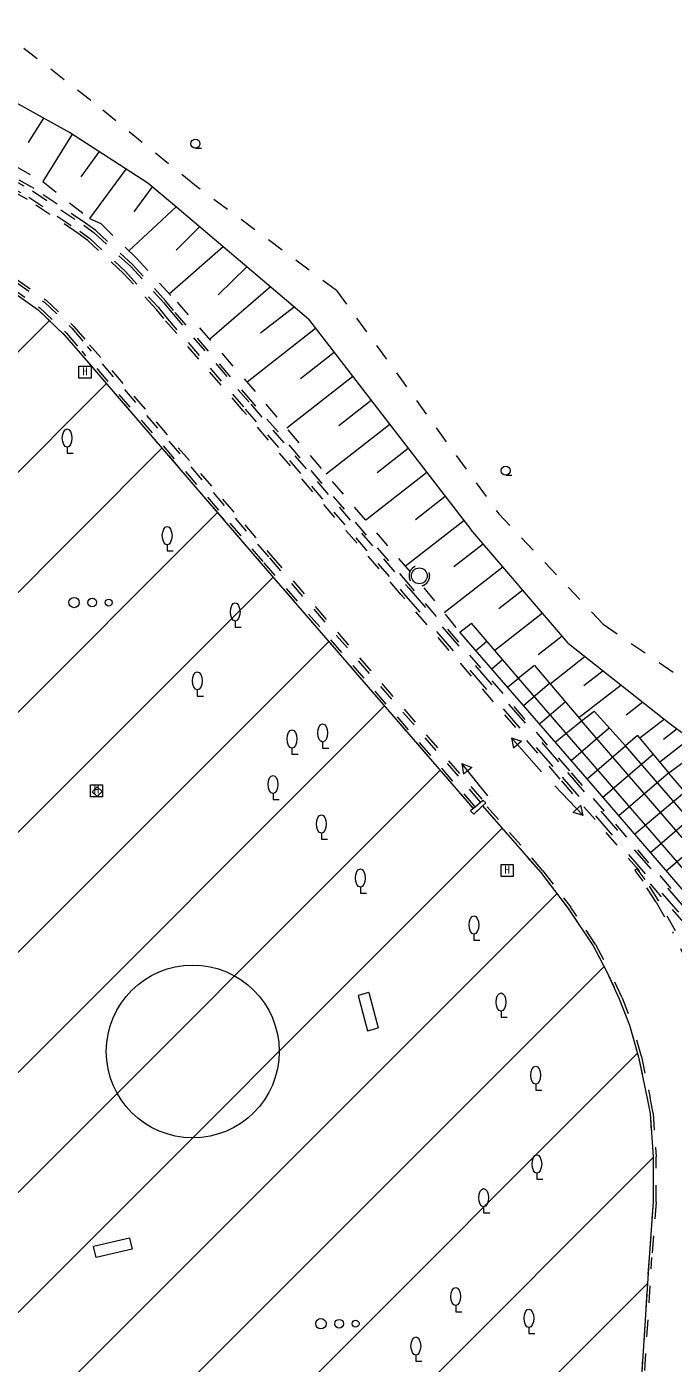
# Model space of a CAD drawing. Units: millimetres, scale not verified. Extents: x -294350 to 464306, y -228900 to 207900.
# Drawn here: x 106218 to 132873, y 39418 to 94517 of the extents above; entities that cross this region are included whole.
import ezdxf
from ezdxf.enums import TextEntityAlignment as Align

# ---------------------------------------------------------------- set-up
doc = ezdxf.new("R2010")
doc.units = ezdxf.units.MM
doc.header["$LTSCALE"] = 700
doc.linetypes.add('USER1', pattern=[2, 1, -1])
doc.linetypes.add('USER2', pattern=[3, 1.5, -1.5])
doc.layers.add('0-0', color=7, linetype='Continuous')
doc.layers.add('0-5_S-BGD', color=8, linetype='Continuous', lineweight=13)
doc.layers.add('0-8_最終2案', color=1, linetype='Continuous', lineweight=13)
doc.styles.add('ＭＳ ゴシック', font='')
doc.styles.get('ＭＳ ゴシック').set_extended_font_data('MS Gothic')

# ---------------------------------------------------------------- blocks, each defined once
blk = doc.blocks.new('独立樹（広葉樹）_7')
at = {"layer": '0-5_S-BGD'}
blk.add_lwpolyline([(55403205900, -88832902900), (55403205900, -88833077900), (55403380900, -88833077900)], dxfattribs=at)
blk.add_ellipse((55403205900, -88832640400), major_axis=(0, 262500), ratio=0.533333, dxfattribs=at)
blk = doc.blocks.new('独立樹（広葉樹）_8')
at = {"layer": '0-5_S-BGD'}
blk.add_lwpolyline([(55392568700, -88817334900), (55392568700, -88817509900), (55392743700, -88817509900)], dxfattribs=at)
blk.add_ellipse((55392568700, -88817072400), major_axis=(0, 262500), ratio=0.533333, dxfattribs=at)
blk = doc.blocks.new('独立樹（広葉樹）_15')
at = {"layer": '0-5_S-BGD'}
blk.add_lwpolyline([(55396170900, -88823203000), (55396170900, -88823378000), (55396345900, -88823378000)], dxfattribs=at)
blk.add_ellipse((55396170900, -88822940500), major_axis=(0, 262500), ratio=0.533333, dxfattribs=at)
blk = doc.blocks.new('独立樹（広葉樹）_24')
at = {"layer": '0-5_S-BGD'}
blk.add_lwpolyline([(55403238100, -88835467700), (55403238100, -88835642700), (55403413100, -88835642700)], dxfattribs=at)
blk.add_ellipse((55403238100, -88835205200), major_axis=(0, 262500), ratio=0.533333, dxfattribs=at)
blk = doc.blocks.new('独立樹（広葉樹）_47')
at = {"layer": '0-5_S-BGD'}
blk.add_lwpolyline([(55397055700, -88823027300), (55397055700, -88823202300), (55397230700, -88823202300)], dxfattribs=at)
blk.add_ellipse((55397055700, -88822764800), major_axis=(0, 262500), ratio=0.533333, dxfattribs=at)
blk = doc.blocks.new('広葉樹林_2')
at = {"layer": '0-5_S-BGD'}
blk.add_line((55393385394, -88805892660), (55393560394, -88805892660), dxfattribs=at)
blk.add_circle((55393385394, -88805761410), 131250, dxfattribs=at)
blk = doc.blocks.new('照明灯_10')
at = {"layer": '0-5_S-BGD'}
blk.add_lwpolyline([(55402204900, -88826560900), (55402554900, -88826560900), (55402554900, -88826910900), (55402204900, -88826910900)], close=True, dxfattribs=at)
at = {"layer": '0-5_S-BGD', "style": 'ＭＳ ゴシック'}
blk.add_text('H', height=230900, dxfattribs=at).set_placement((55402301143, -88826893418), align=Align.BOTTOM_LEFT)
blk = doc.blocks.new('独立樹（広葉樹）_65')
at = {"layer": '0-5_S-BGD'}
blk.add_lwpolyline([(55389682600, -88814518800), (55389682600, -88814693800), (55389857600, -88814693800)], dxfattribs=at)
blk.add_ellipse((55389682600, -88814256300), major_axis=(0, 262500), ratio=0.533333, dxfattribs=at)
blk = doc.blocks.new('独立樹（広葉樹）_68')
at = {"layer": '0-5_S-BGD'}
blk.add_lwpolyline([(55399745100, -88840721200), (55399745100, -88840896200), (55399920100, -88840896200)], dxfattribs=at)
blk.add_ellipse((55399745100, -88840458700), major_axis=(0, 262500), ratio=0.533333, dxfattribs=at)
blk = doc.blocks.new('独立樹（広葉樹）_69')
at = {"layer": '0-5_S-BGD'}
blk.add_lwpolyline([(55398146300, -88827214700), (55398146300, -88827389700), (55398321300, -88827389700)], dxfattribs=at)
blk.add_ellipse((55398146300, -88826952200), major_axis=(0, 262500), ratio=0.533333, dxfattribs=at)
blk = doc.blocks.new('独立樹（広葉樹）_78')
at = {"layer": '0-5_S-BGD'}
blk.add_lwpolyline([(55403007800, -88839921100), (55403007800, -88840096100), (55403182800, -88840096100)], dxfattribs=at)
blk.add_ellipse((55403007800, -88839658600), major_axis=(0, 262500), ratio=0.533333, dxfattribs=at)
blk = doc.blocks.new('独立樹（広葉樹）_87')
at = {"layer": '0-5_S-BGD'}
blk.add_lwpolyline([(55400897300, -88839292500), (55400897300, -88839467500), (55401072300, -88839467500)], dxfattribs=at)
blk.add_ellipse((55400897300, -88839030000), major_axis=(0, 262500), ratio=0.533333, dxfattribs=at)
blk = doc.blocks.new('独立樹（広葉樹）_93')
at = {"layer": '0-5_S-BGD'}
blk.add_lwpolyline([(55402204200, -88830795200), (55402204200, -88830970200), (55402379200, -88830970200)], dxfattribs=at)
blk.add_ellipse((55402204200, -88830532700), major_axis=(0, 262500), ratio=0.533333, dxfattribs=at)
blk = doc.blocks.new('独立樹（広葉樹）_98')
at = {"layer": '0-5_S-BGD'}
blk.add_lwpolyline([(55395623500, -88824514100), (55395623500, -88824689100), (55395798500, -88824689100)], dxfattribs=at)
blk.add_ellipse((55395623500, -88824251600), major_axis=(0, 262500), ratio=0.533333, dxfattribs=at)
blk = doc.blocks.new('独立樹（広葉樹）_113')
at = {"layer": '0-5_S-BGD'}
blk.add_lwpolyline([(55401702300, -88836441400), (55401702300, -88836616400), (55401877300, -88836616400)], dxfattribs=at)
blk.add_ellipse((55401702300, -88836178900), major_axis=(0, 262500), ratio=0.533333, dxfattribs=at)
blk = doc.blocks.new('独立樹（広葉樹）_114')
at = {"layer": '0-5_S-BGD'}
blk.add_lwpolyline([(55397020700, -88825655800), (55397020700, -88825830800), (55397195700, -88825830800)], dxfattribs=at)
blk.add_ellipse((55397020700, -88825393300), major_axis=(0, 262500), ratio=0.533333, dxfattribs=at)
blk = doc.blocks.new('広葉樹林_9')
at = {"layer": '0-5_S-BGD'}
blk.add_line((55402339879, -88815329723), (55402514879, -88815329723), dxfattribs=at)
blk.add_circle((55402339879, -88815198473), 131250, dxfattribs=at)
blk = doc.blocks.new('照明灯_15')
at = {"layer": '0-5_S-BGD'}
blk.add_lwpolyline([(55390353758, -88824258739), (55390703758, -88824258739), (55390703758, -88824608739), (55390353758, -88824608739)], close=True, dxfattribs=at)
at = {"layer": '0-5_S-BGD', "style": 'ＭＳ ゴシック'}
blk.add_text('H', height=230900, dxfattribs=at).set_placement((55390450014, -88824591238), align=Align.BOTTOM_LEFT)
blk = doc.blocks.new('独立樹（広葉樹）_121')
at = {"layer": '0-5_S-BGD'}
blk.add_lwpolyline([(55393438800, -88821525800), (55393438800, -88821700800), (55393613800, -88821700800)], dxfattribs=at)
blk.add_ellipse((55393438800, -88821263300), major_axis=(0, 262500), ratio=0.533333, dxfattribs=at)
blk = doc.blocks.new('独立樹（広葉樹）_125')
at = {"layer": '0-5_S-BGD'}
blk.add_lwpolyline([(55401420900, -88828569900), (55401420900, -88828744900), (55401595900, -88828744900)], dxfattribs=at)
blk.add_ellipse((55401420900, -88828307400), major_axis=(0, 262500), ratio=0.533333, dxfattribs=at)
blk = doc.blocks.new('独立樹（広葉樹）_132')
at = {"layer": '0-5_S-BGD'}
blk.add_lwpolyline([(55394532200, -88819536400), (55394532200, -88819711400), (55394707200, -88819711400)], dxfattribs=at)
blk.add_ellipse((55394532200, -88819273900), major_axis=(0, 262500), ratio=0.533333, dxfattribs=at)
blk = doc.blocks.new('照明灯_16')
at = {"layer": '0-5_S-BGD'}
blk.add_lwpolyline([(55390024200, -88812180100), (55390374200, -88812180100), (55390374200, -88812530100), (55390024200, -88812530100)], close=True, dxfattribs=at)
at = {"layer": '0-5_S-BGD', "style": 'ＭＳ ゴシック'}
blk.add_text('H', height=230900, dxfattribs=at).set_placement((55390120429, -88812512578), align=Align.BOTTOM_LEFT)

msp = doc.modelspace()

# ---------------------------------------------------------------- linework, layer by layer
at = {"layer": '0-5_S-BGD', "linetype": 'USER1'}
for p, q in [((108861.4, 91471.8), (104960.4, 94516.8)), ((113154.4, 87982.8), (108861.4, 91471.8)), ((104528.4, 89452.8), (106881.4, 88129.8)), ((104129.8, 88720.8), (106305.7, 87494)), ((104265.1, 88988.8), (106463.2, 87749.6)), ((106521, 87843.3), (104315.7, 89088.2)), ((106247.9, 87400.3), (104081.1, 88623.4)), ((106463.2, 87749.6), (108573.5, 86332.7)), ((108636.5, 86422.8), (106521, 87843.3)), ((106881.4, 88129.8), (108810.4, 86610.8)), ((118992.4, 83641.8), (113154.4, 87982.8)), ((108338.3, 85996.8), (106247.9, 87400.3)), ((106305.7, 87494), (108401.4, 86086.9)), ((108810.4, 86610.8), (109269.4, 86399.8)), ((108732.2, 85709.5), (108338.3, 85996.8)), ((108401.4, 86086.9), (108802.1, 85794.7)), ((108573.5, 86332.7), (108992.7, 86026.9)), ((109062.7, 86112.1), (108636.5, 86422.8)), ((108992.7, 86026.9), (110503.9, 84634.7)), ((110581.9, 84712.4), (109062.7, 86112.1)), ((109269.4, 86399.8), (110741.4, 84975.8)), ((110213, 84345.2), (108732.2, 85709.5)), ((108802.1, 85794.7), (110291, 84422.9)), ((110741.4, 84975.8), (112414.4, 83160.8)), ((111564.3, 82864.2), (110213, 84345.2)), ((110291, 84422.9), (111647.7, 82935.9)), ((110503.9, 84634.7), (111875.2, 83131.7)), ((111958.6, 83203.5), (110581.9, 84712.4)), ((105565, 83776.7), (106757.4, 82929.9)), ((105733, 84025.3), (106948.6, 83162.1)), ((105794.6, 84116.5), (107018.7, 83247.2)), ((105503.4, 83685.5), (106687.2, 82844.8)), ((107018.7, 83247.2), (108158.5, 82162.5)), ((112270, 82819.5), (111958.6, 83203.5)), ((118992, 83642), (125676, 74434)), ((106687.2, 82844.8), (107781.5, 81803.5)), ((106757.4, 82929.9), (107861.2, 81879.4)), ((106948.6, 83162.1), (108078.8, 82086.5)), ((111870.9, 82486.1), (111564.3, 82864.2)), ((111647.7, 82935.9), (111955.3, 82556.6)), ((111875.2, 83131.7), (112185.5, 82749)), ((112185.5, 82749), (115453.2, 78952.6)), ((115536.6, 79024.3), (112270, 82819.5)), ((112414.4, 83160.8), (115884.4, 79193.8)), ((108158.5, 82162.5), (108811.9, 81404.7)), ((115142.3, 78685.3), (111870.9, 82486.1)), ((111955.3, 82556.6), (115225.7, 78757)), ((107781.5, 81803.5), (108418, 81065.2)), ((107861.2, 81879.4), (108501.4, 81137)), ((108078.8, 82086.5), (108728.6, 81332.9)), ((108418, 81065.2), (115887.1, 72393.1)), ((115970.4, 72465), (108501.3, 81137.1)), ((116197.6, 72661), (108728.6, 81332.9)), ((108811.9, 81404.7), (116280.8, 72732.8)), ((115453.2, 78952.6), (121970.2, 71367.6)), ((122053.5, 71439.4), (115536.6, 79024.3)), ((122019.7, 72058.1), (115884.4, 79193.8)), ((121659.4, 71100.2), (115142.3, 78685.3)), ((115225.7, 78757), (121742.7, 71172)), ((129985, 69888), (125676, 74434)), ((116280.8, 72732.8), (125015.7, 62628)), ((115887.1, 72393.1), (124622.3, 62288)), ((124705.5, 62359.9), (115970.4, 72465)), ((124932.5, 62556.1), (116197.6, 72661)), ((128208.5, 63504), (121659.4, 71100.2)), ((128602.4, 63843.6), (122053.5, 71439.4)), ((122593, 71391), (124075, 69552)), ((129985, 69888), (133979, 67154)), ((135132.5, 55471.1), (128208.5, 63504)), ((135526.4, 55810.6), (128602.4, 63843.6)), ((124622.3, 62288), (124512.4, 62193)), ((125012.5, 62395.1), (127409, 59646)), ((125145.4, 62516.8), (125015.7, 62628)), ((127502, 59722), (125103, 62474)), ((124648, 62049), (124512.4, 62193)), ((127409, 59646), (128544.3, 58160.1)), ((127502, 59722), (128642, 58230)), ((131384.5, 59805.3), (131288, 59734)), ((131288, 59734), (131613, 59294)), ((131712, 59361.9), (131384.5, 59805.3)), ((132163, 58429), (131613, 59294)), ((132266, 58490.7), (131712, 59361.9)), ((132163, 58429), (132861, 57189)), ((132967.6, 57244.3), (132266, 58490.7)), ((128544.3, 58160.1), (129570.8, 56624.4)), ((129674, 56686), (128642, 58230)), ((133491, 55867), (132861, 57189)), ((129570.8, 56624.4), (130137.4, 55555.7)), ((129674, 56686), (130245, 55609)), ((130137.4, 55555.7), (130649.3, 54443.5)), ((130760, 54490), (130245, 55609)), ((130649.3, 54443.5), (131064.1, 53351.9)), ((130760, 54490), (131178, 53390)), ((131064.1, 53351.9), (131446.5, 52036.9)), ((131563, 52066), (131178, 53390)), ((131446.5, 52036.9), (131801.3, 50334.5)), ((131563, 52066), (131919, 50358)), ((131801.3, 50334.5), (131919.8, 49711.6)), ((132039, 49727), (131919, 50358)), ((131919.8, 49711.6), (132043, 47925.7)), ((132039, 49727), (132163, 47930)), ((132043, 47925.7), (132048, 46070.4)), ((132168, 46066), (132163, 47930)), ((132048, 46070.4), (131874.3, 43784.3)), ((132168, 46066), (131994, 43776)), ((131874.3, 43784.3), (131405.2, 36330.6)), ((131525, 36323), (131994, 43776))]:
    msp.add_line(p, q, dxfattribs=at)
at = {"layer": '0-5_S-BGD'}
for p, q in [((107979.4, 90159.8), (104416.4, 92126.8)), ((106914.8, 90747.6), (106284.4, 89747.1)), ((108096.1, 90084.2), (106881.4, 88129.8)), ((111211.4, 88065.8), (107979.4, 90159.8)), ((109202, 89367.7), (108451, 88325.8)), ((110308, 88651.1), (108810.4, 86610.8)), ((111394.2, 87913.5), (110634.9, 86887.2)), ((112226.4, 87219.8), (111211.4, 88065.8)), ((112375, 87093.5), (110424.2, 85282.6)), ((117833.4, 82454.8), (112226.4, 87219.8)), ((113347.5, 86267), (112385.5, 85309.9)), ((114320, 85440.6), (112101, 83500.9)), ((115292.5, 84614.1), (114114.5, 83461.8)), ((116265, 83787.6), (113754.3, 81629)), ((117237.4, 82961.1), (115856.8, 81882.4)), ((117833, 82455), (124524, 73784)), ((118129, 82071.4), (115300.4, 79861.5)), ((118892.6, 81081.7), (117507.4, 79999.5)), ((119656.3, 80092.1), (116938, 77968.4)), ((120420, 79102.5), (119086.9, 78061)), ((121183.6, 78112.8), (118569.7, 76070.6)), ((121947.3, 77123.2), (120666.4, 76122.5)), ((122710.9, 76133.6), (120201.4, 74172.9)), ((123474.6, 75143.9), (122245.9, 74184)), ((124238.2, 74154.3), (121833.1, 72275.1)), ((128555, 69090), (124524, 73784)), ((125034.2, 73189.9), (123832.7, 72251.2)), ((125849.4, 72240.5), (123431, 70351.1)), ((126664.7, 71291.2), (125681.4, 70523)), ((127479.9, 70341.9), (125512.5, 68804.7)), ((124075, 69552), (124553, 69924)), ((129320, 63513), (124075, 69552)), ((126487, 67668), (124553, 69924)), ((124730.7, 68797), (125185, 69186.7)), ((128294.1, 69393.8), (127310, 68624.9)), ((128555, 69090), (132745, 65784)), ((125386.5, 68042), (125835.9, 68427.5)), ((129240.6, 68549), (127795.4, 67420)), ((127149, 68182), (126487, 67668)), ((127149, 68182), (129085, 65900)), ((129981.6, 67964.4), (129185.4, 67342.3)), ((126042.2, 67287), (126486.7, 67668.3)), ((134724, 58124), (126487, 67668)), ((126698, 66531.9), (127769.2, 67450.9)), ((130722.6, 67379.7), (128982.8, 66020.4)), ((127353.7, 65776.9), (128416.1, 66688.4)), ((131614.7, 66675.8), (130929.3, 66140.3)), ((129085, 65900), (129616, 66305)), ((130903, 64870), (129616, 66305)), ((128009.4, 65021.9), (129085, 65900)), ((128665.2, 64266.9), (130235.6, 65614.1)), ((137322, 56356), (129085, 65900)), ((132506.8, 65971.9), (131499.4, 65184.9)), ((133032, 65571.1), (132469.3, 65131.5)), ((132745, 65784), (135683, 63604)), ((127437, 63797), (126199.3, 65198.6)), ((126199.3, 65198.6), (126609.8, 65060.8)), ((126199.3, 65198.6), (126285.2, 64774.2)), ((126609.8, 65060.8), (126285.2, 64774.2)), ((131401, 65304), (130903, 64870)), ((131401, 65304), (132686, 63749)), ((133564.4, 65175.9), (132314.1, 64199)), ((129320.9, 63511.9), (130903, 64870)), ((129972.7, 62753.5), (132041.8, 64528.5)), ((139140, 55326), (130903, 64870)), ((125232.7, 62810), (124163, 64137.9)), ((124163, 64137.9), (124229.6, 63710)), ((124163, 64137.9), (124566.9, 63981.6)), ((124566.9, 63981.6), (124229.6, 63710)), ((133272, 64173), (132686, 63749)), ((135748, 56033), (129320, 63513)), ((130624.4, 61995), (132678.9, 63757.5)), ((131276.6, 61236.2), (133868, 63412)), ((140923, 54205), (132686, 63749)), ((109120.4, 63177.8), (108912.4, 62978.8)), ((108912.4, 62978.8), (109120.4, 62788.8)), ((109120.4, 63177.8), (109328.4, 62987.8)), ((109328.4, 62987.8), (109120.4, 62788.8)), ((127994.3, 63223.2), (129158.2, 62001.9)), ((131928, 60478.2), (135055.7, 63161.3)), ((132579.7, 59719.8), (136289, 62901.8)), ((124622.3, 62288), (125015.7, 62628)), ((128742.8, 62124), (129056.3, 62422.8)), ((129158.2, 62001.9), (129056.3, 62422.8)), ((129158.2, 62001.9), (128742.8, 62124)), ((120322.4, 54697.8), (119880.4, 54574.8)), ((119880.4, 54574.8), (120262.4, 53121.8)), ((120322.4, 54697.8), (120704.4, 53244.8)), ((120262.4, 53121.8), (120704.4, 53244.8)), ((110461.4, 44574.8), (108972.4, 44230.8)), ((109078.4, 43777.8), (108972.4, 44230.8)), ((110567.4, 44121.8), (109078.4, 43777.8)), ((110461.4, 44574.8), (110567.4, 44121.8))]:
    msp.add_line(p, q, dxfattribs=at)
at = {"layer": '0-5_S-BGD', "linetype": 'USER2'}
for p, q in [((121742.4, 71172), (128291.4, 63576)), ((121969.6, 71367.9), (128518.6, 63771.9)), ((128518.6, 63771.9), (135442.6, 55738.9))]:
    msp.add_line(p, q, dxfattribs=at)
msp.add_lwpolyline([(128291.4, 63576), (135192.3, 55569.8), (135215.4, 55543)], dxfattribs=at)
at = {"layer": '0-5_S-BGD', "linetype": 'USER1'}
msp.add_lwpolyline([(125145, 62517), (125101.3, 62475.9), (124648, 62049)], dxfattribs=at)
at = {"layer": '0-5_S-BGD'}
for centre, radius in [((122405.4, 71879.8), 325), ((108170.7, 70779.4), 214.3), ((108920.7, 70779.4), 178.6), ((109599.3, 70779.4), 142.9), ((113062.4, 52272.8), 3562.5), ((118345.8, 41050.6), 214.3), ((119095.8, 41050.6), 178.6), ((119774.3, 41050.6), 142.9)]:
    msp.add_circle(centre, radius, dxfattribs=at)
at = {"layer": '0-5_S-BGD', "linetype": 'USER1'}
msp.add_arc((122405.4, 71879.8), 425, 285.26773, 254.73227, dxfattribs=at)
at = {"layer": '0-8_最終2案'}
for p, q in [((79484.5, 54735.8), (107151.6, 82402.9)), ((79489.6, 49791.2), (109503.5, 79805)), ((78879, 44230.8), (111793.9, 77145.7)), ((79600.6, 40002.6), (114084.3, 74486.3)), ((81383.3, 36835.6), (116375.7, 71828)), ((61707.9, 12210.4), (118670.6, 69173.1)), ((64003.2, 9555.9), (120965.5, 66518.3)), ((88801.3, 29404.4), (123260.4, 63863.4)), ((125013.9, 62393.6), (124648, 62049)), ((125145.1, 62517.1), (125101.3, 62475.9)), ((124648, 62049), (124512.4, 62193)), ((95522.8, 31176.1), (125817.9, 61471.2)), ((102071.5, 32775), (128073.2, 58776.7)), ((128544.3, 58160.1), (129570.8, 56624.4)), ((129570.8, 56624.4), (130137.4, 55555.7)), ((107572, 33325.8), (130021.2, 55775)), ((130137.4, 55555.7), (130649.3, 54443.5)), ((130649.3, 54443.5), (131064.1, 53351.9)), ((112389, 33193.1), (131398.3, 52202.4)), ((116761.9, 32616.2), (132043.1, 47897.4)), ((132043, 47925.7), (132048, 46070.4)), ((132048, 46070.4), (131874.3, 43784.3)), ((131874.3, 43784.3), (131405.2, 36330.6)), ((120726.1, 31630.7), (131806.7, 42711.3))]:
    msp.add_line(p, q, dxfattribs=at)
for points in [[(99348.8, 86681.9), (100748.9, 86238.8), (102122.2, 85696.2), (103848, 84749.4), (105503.4, 83685.5), (106687.2, 82844.8), (107781.5, 81803.5), (108418, 81065.2), (115887.1, 72393.1), (124622.3, 62288), (124512.4, 62193)], [(125013.9, 62393.6), (127409, 59646), (128544.3, 58160.1)], [(131064.1, 53351.9), (131446.5, 52036.9), (131801.3, 50334.5), (131919.8, 49711.6), (132043, 47925.7)]]:
    msp.add_lwpolyline(points, dxfattribs=at)

# ---------------------------------------------------------------- block references
at = {"layer": '0-0', "xscale": 0.001428571, "yscale": 0.001428571}
for name in ['広葉樹林_2', '照明灯_16', '独立樹（広葉樹）_65', '広葉樹林_9', '独立樹（広葉樹）_8', '独立樹（広葉樹）_132', '独立樹（広葉樹）_121', '独立樹（広葉樹）_47', '独立樹（広葉樹）_15', '独立樹（広葉樹）_98', '照明灯_15', '独立樹（広葉樹）_114', '独立樹（広葉樹）_69', '照明灯_10', '独立樹（広葉樹）_125', '独立樹（広葉樹）_93', '独立樹（広葉樹）_7', '独立樹（広葉樹）_24', '独立樹（広葉樹）_113', '独立樹（広葉樹）_87', '独立樹（広葉樹）_78', '独立樹（広葉樹）_68']:
    msp.add_blockref(name, (-79020209.6, 126955030.8), dxfattribs=at)

doc.saveas('drawing.dxf')
